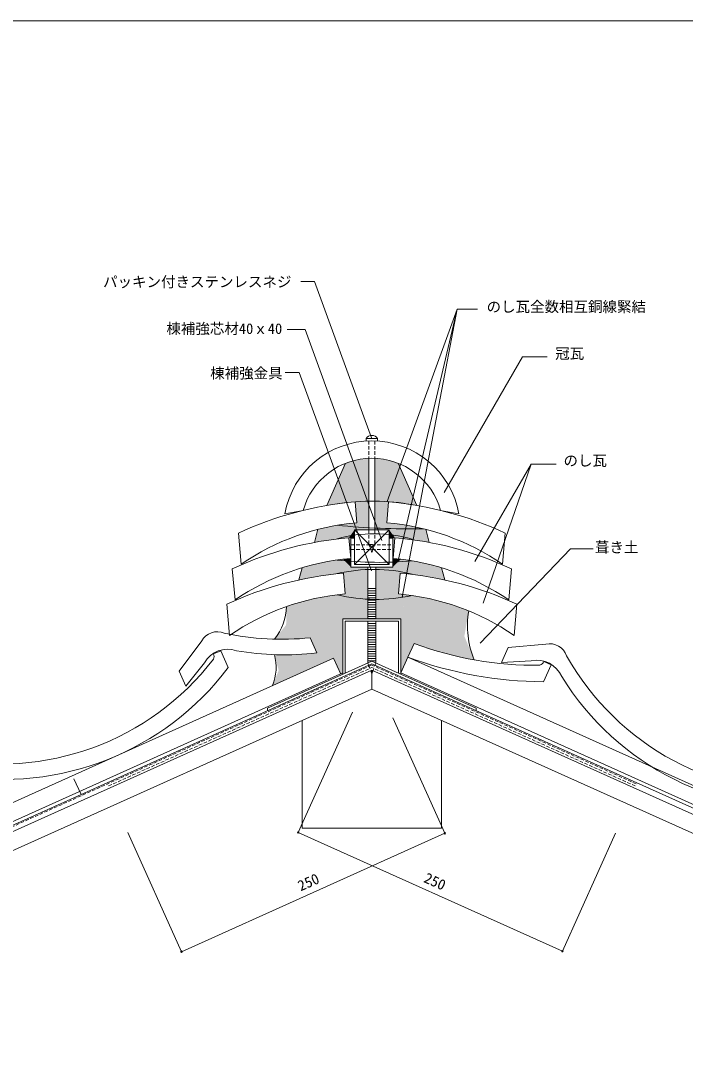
# Model space of a CAD drawing. Units: millimetres, scale not verified. Extents: x -203 to 197, y -138 to 132.
# Drawn here: x -88.6 to 26.1, y -47.2 to 131.6 of the extents above; entities that cross this region are included whole.
import ezdxf
from ezdxf.enums import TextEntityAlignment as Align

# ---------------------------------------------------------------- set-up
doc = ezdxf.new("R2010")
doc.units = ezdxf.units.MM
doc.header["$LTSCALE"] = 0.5
doc.header["$PDMODE"] = 32
doc.header["$PDSIZE"] = 0.25
doc.linetypes.add('DASHED1', pattern=[1.8, 1.2, -0.6])
doc.linetypes.add('DASHED2', pattern=[3, 2, -1])
for name, color, linetype, lineweight in [('0-0', 5, 'Continuous', 18), ('1-0', 7, 'Continuous', 18), ('1-1', 3, 'DASHED1', 18), ('1-2', 3, 'Continuous', 18), ('1-3', 7, 'Continuous', 18), ('1-4', 7, 'Continuous', 18), ('1-6', 3, 'Continuous', 18), ('1-7', 8, 'Continuous', 18)]:
    doc.layers.add(name, color=color, linetype=linetype, lineweight=lineweight)
doc.styles.add('ＭＳ ゴシック', font='')
doc.styles.get('ＭＳ ゴシック').set_extended_font_data('MS Gothic')

msp = doc.modelspace()

# ---------------------------------------------------------------- linework, layer by layer
at = {"layer": '0-0'}
msp.add_line((-203.2432, 131.6351), (196.7568, 131.6351), dxfattribs=at)
at = {"layer": '1-0'}
for p, q in [((-167.371, -42.1123), (-28.0071, 20.6015)), ((-28.0071, 21.2594), (-28.0071, 21.2594)), ((112.8619, -42.7896), (-28.0071, 20.6015)), ((-167.371, -43.2089), (-28.0071, 19.5049)), ((-167.371, -41.4543), (-33.0071, 19.0095)), ((112.8619, -43.8861), (-28.0071, 19.5049)), ((112.8619, -42.1316), (-23.0071, 19.0094)), ((-167.371, -46.4986), (-28.0071, 16.2151)), ((112.8619, -47.1759), (-28.0071, 16.2151))]:
    msp.add_line(p, q, dxfattribs=at)
at = {"layer": '1-1'}
for p, q in [((-167.371, -42.3316), (-28.0071, 20.3822)), ((-73.4376, -0.5002), (-28.0071, 19.9435)), ((17.589, -0.1361), (-28.0071, 20.3822)), ((17.4248, -0.5008), (-28.0071, 19.9435))]:
    msp.add_line(p, q, dxfattribs=at)
at = {"layer": '1-2'}
for p, q in [((-30.9053, 48.5454), (-30.5915, 44.9591)), ((-25.1089, 48.5454), (-25.4227, 44.9591)), ((-43.0071, 46.4842), (-39.8561, 47.0842)), ((-16.158, 47.0842), (-13.0071, 46.4842)), ((-51.0135, 43.1724), (-50.5429, 37.793)), ((-5.0007, 43.1724), (-5.4713, 37.793)), ((-31.9729, 42.3693), (-31.6591, 38.783)), ((-24.0413, 42.3693), (-24.3551, 38.783)), ((-52.0811, 36.9963), (-51.6104, 31.6169)), ((-32.9055, 36.2543), (-32.5917, 32.668)), ((-23.1087, 36.2543), (-23.4225, 32.668)), ((-3.9331, 36.9963), (-4.4037, 31.6169)), ((-53.0137, 30.8813), (-52.543, 25.5019)), ((-3.0005, 30.8813), (-3.4711, 25.5019))]:
    msp.add_line(p, q, dxfattribs=at)
for centre, radius, start, end in [((-28.0071, 43.8557), 15.2286, 9.93945, 170.06055), ((-28.0071, 43.7842), 12.3, 15.56273, 164.43727), ((-25.6613, -11.3936), 60.168, 95, 114.92029), ((-30.3529, -11.3936), 60.168, 65.07971, 85), ((-26.9648, 3.5055), 41.612, 95, 124.51465), ((-29.0494, 3.5055), 41.612, 55.48535, 85), ((-26.7289, -17.5697), 60.168, 95, 114.92029), ((-29.2853, -17.5697), 60.168, 65.07971, 85), ((-28.0324, -2.6706), 41.612, 95, 124.51465), ((-27.9818, -2.6706), 41.612, 55.48535, 85), ((-27.6615, -23.6847), 60.168, 95, 114.92029), ((-28.3527, -23.6847), 60.168, 65.07971, 85), ((-28.965, -8.7857), 41.612, 95, 124.51465), ((-27.0492, -8.7857), 41.612, 55.48535, 85)]:
    msp.add_arc(centre, radius, start, end, dxfattribs=at)
at = {"layer": '1-3'}
for p, q in [((-13.2919, 81.8444), (-23.5425, 38.1927)), ((-13.2919, 81.8444), (-22.7568, 32.0724)), ((-39.5279, 78.3319), (-26.2617, 41.8834)), ((-15.546, 50.154), (-2.0043, 73.6089)), ((-2.0043, 73.6089), (2.2166, 73.6089)), ((-28.5071, 56.074), (-28.5071, 43.7123)), ((-27.5071, 43.7123), (-27.5071, 56.074)), ((-0.5109, 55.0612), (3.8164, 55.0612)), ((-22.7291, 32.2178), (-22.767, 32.0186))]:
    msp.add_line(p, q, dxfattribs=at)
msp.add_lwpolyline([(-10.2167, 38.2502), (-0.5109, 55.0612), (-8.7751, 31.0422)], dxfattribs=at)
at = {"layer": '1-4'}
for p, q in [((-37.9056, 86.582), (-40.2697, 86.582)), ((-28.0835, 59.5959), (-37.9056, 86.582)), ((-25.3905, 48.6036), (-13.2919, 81.8444)), ((-13.2919, 81.8444), (-9.7798, 81.8444)), ((-39.5279, 78.3319), (-42.5973, 78.3319)), ((-40.5591, 70.9072), (-42.9573, 70.9072)), ((-28.0835, 36.6308), (-40.5591, 70.9072)), ((-29.0071, 59.4995), (-27.0071, 59.4995)), ((-29.0071, 59.0514), (-29.0071, 59.4995)), ((-28.1339, 60.0325), (-27.8674, 60.0325)), ((-27.0071, 59.0514), (-27.0071, 59.4995)), ((-31.0071, 43.7123), (-25.0071, 37.7123)), ((-25.0071, 43.7123), (-31.0071, 37.7123)), ((-31.6071, 37.3048), (-31.6071, 42.2965)), ((-31.6071, 42.2965), (-31.0071, 42.2965)), ((-25.0071, 42.2965), (-24.4071, 42.2965)), ((-24.4071, 42.2965), (-24.4071, 37.3048)), ((-31.6071, 37.3048), (-24.4071, 37.3048)), ((-28.7071, 37.3048), (-28.7071, 28.33)), ((-27.3071, 37.3048), (-27.3071, 28.33)), ((-28.7071, 33.5896), (-27.3071, 33.5896)), ((-28.7071, 33.1896), (-27.3071, 33.1896)), ((-28.7071, 32.7896), (-27.3071, 32.7896)), ((-28.7071, 32.3896), (-27.3071, 32.3896)), ((-28.7071, 31.9896), (-27.3071, 31.9896)), ((-28.7071, 31.5896), (-27.3071, 31.5896)), ((-28.7071, 31.1896), (-27.3071, 31.1896)), ((-28.7071, 30.7896), (-27.3071, 30.7896)), ((-28.7071, 30.3896), (-27.3071, 30.3896)), ((-28.7071, 29.9896), (-27.3071, 29.9896)), ((-28.7071, 29.5896), (-27.3071, 29.5896)), ((-28.7071, 29.1896), (-27.3071, 29.1896)), ((-28.7071, 28.7896), (-27.3071, 28.7896)), ((-33.0071, 28.33), (-23.0071, 28.33)), ((-33.0071, 28.33), (-33.0071, 18.7901)), ((-32.6071, 27.93), (-32.6071, 18.9701)), ((-32.6071, 27.93), (-23.4071, 27.93)), ((-28.7071, 28.3896), (-27.3071, 28.3896)), ((-28.7071, 27.93), (-28.7071, 20.7251)), ((-28.7071, 27.53), (-27.3071, 27.53)), ((-28.7071, 27.13), (-27.3071, 27.13)), ((-27.3071, 27.93), (-27.3071, 20.7252)), ((-23.0071, 28.33), (-23.0071, 18.7902)), ((-28.7071, 26.73), (-27.3071, 26.73)), ((-28.7071, 26.33), (-27.3071, 26.33)), ((-28.7071, 25.93), (-27.3071, 25.93)), ((-28.7071, 25.53), (-27.3071, 25.53)), ((-28.7071, 25.13), (-27.3071, 25.13)), ((-28.7071, 24.73), (-27.3071, 24.73)), ((-28.7071, 24.33), (-27.3071, 24.33)), ((-28.7071, 23.93), (-27.3071, 23.93)), ((-28.7071, 23.53), (-27.3071, 23.53)), ((-28.7071, 23.13), (-27.3071, 23.13)), ((-28.7071, 22.73), (-27.3071, 22.73)), ((-28.7071, 22.33), (-27.3071, 22.33)), ((-28.7071, 21.93), (-27.3071, 21.93)), ((-28.7071, 21.53), (-27.3071, 21.53)), ((-46.0071, 12.9401), (-28.0071, 21.0401)), ((-28.7071, 21.13), (-27.3071, 21.13)), ((-10.0071, 12.9402), (-28.0071, 21.0401)), ((-46.0071, 12.9401), (-46.0071, 12.5015)), ((-10.0071, 12.9402), (-10.0071, 12.5015))]:
    msp.add_line(p, q, dxfattribs=at)
at = {"layer": '1-4', "linetype": 'DASHED1'}
for p, q in [((-28.5071, 59.0842), (-28.5071, 56.074)), ((-27.5071, 59.0842), (-27.5071, 56.074)), ((-28.5071, 43.7123), (-28.5071, 41.2207)), ((-27.5071, 43.7123), (-27.5071, 41.2123)), ((-28.5071, 41.2207), (-27.4988, 41.2207)), ((-31.6071, 41.1123), (-24.4071, 41.1123)), ((-31.6071, 40.3123), (-24.4071, 40.3123))]:
    msp.add_line(p, q, dxfattribs=at)
at = {"layer": '1-4'}
msp.add_lwpolyline([(-31.0071, 37.7123), (-31.0071, 43.7123), (-25.0071, 43.7123), (-25.0071, 37.7123)], close=True, dxfattribs=at)
at = {"layer": '1-4', "linetype": 'DASHED1'}
msp.add_lwpolyline([(-28.5154, 41.2207), (-28.0071, 39.8123), (-27.5071, 41.2123)], dxfattribs=at)
at = {"layer": '1-4'}
msp.add_lwpolyline([(-32.6071, 27.93), (-23.4071, 27.93), (-23.4071, 18.9702)], dxfattribs=at)
at = {"layer": '1-4', "linetype": 'DASHED2'}
msp.add_lwpolyline([(-28.7071, 20.7251), (-28.0071, 18.8549), (-27.3071, 20.7252)], dxfattribs=at)
at = {"layer": '1-4'}
msp.add_arc((-28.0071, 58.8462), 1.1945, 33.15562, 146.84438, dxfattribs=at)
at = {"layer": '1-4', "color": 3}
for centre, radius, start, end in [((-27.9275, 11.2497), 37.44, 79.32823, 99.34517), ((-21.7507, 164.3172), 120.4253, 264.15857, 271.24249), ((-27.6821, 19.1068), 23.9354, 73.94615, 105.32263), ((-26.7863, 103.8903), 65.7776, 263.6976, 274.99164), ((-27.7042, 9.6106), 27.2853, 75.91273, 103.35596), ((-27.2619, 60.4606), 28.7435, 256.42796, 282.45454)]:
    msp.add_arc(centre, radius, start, end, dxfattribs=at)
at = {"layer": '1-6'}
for p, q in [((-38.6375, 25.0949), (-37.4752, 22.4791)), ((-21.776, 21.7452), (-20.6876, 24.1191)), ((-4.4812, 23.3951), (-5.6374, 20.845)), ((2.016, 23.9904), (-4.4812, 23.3951)), ((-55.3417, 22.2974), (-54.0719, 22.8616)), ((-54.0719, 22.8616), (-52.7802, 19.9544)), ((-54.0719, 22.8616), (-52.7802, 19.9544)), ((-56.8899, 20.7625), (-60.1068, 16.7413)), ((-0.4949, 21.1142), (-5.6374, 20.845)), ((2.9464, 20.4038), (1.6328, 17.5064))]:
    msp.add_line(p, q, dxfattribs=at)
at = {"layer": '1-6', "color": 7}
for p, q in [((-167.371, -38.1646), (-34.627, 21.5702)), ((-34.627, 21.5702), (-33.3854, 18.8109)), ((-21.776, 21.7452), (-23.0071, 19.0094)), ((112.8619, -38.8418), (-21.776, 21.7452)), ((-35.3272, 17.3075), (-39.7044, 15.3377)), ((-40.7157, -8.5171), (-31.3703, 12.2505)), ((-15.4262, -8.672), (-24.4064, 11.284)), ((-16.0071, 10.8151), (-16.0071, -7.7849)), ((-79.4186, 0.7561), (-78.1875, -1.9797)), ((-79.4186, 0.7561), (-78.1875, -1.9797)), ((-60.8566, -29.1157), (-70.1184, -8.5341)), ((-60.8566, -29.1157), (-15.4262, -8.672)), ((-40.7157, -8.5171), (4.8804, -29.0353)), ((4.8804, -29.0353), (14.0505, -8.6573))]:
    msp.add_line(p, q, dxfattribs=at)
for points in [[(10.1567, 40.4313), (6.2628, 40.4313), (-9.3128, 24.1726)], [(-16.0071, -7.7849), (-40.0071, -7.7849), (-40.0071, 10.8151)]]:
    msp.add_lwpolyline(points, dxfattribs=at)
at = {"layer": '1-6'}
for points in [[(-57.37, 24.5501), (-61.2437, 19.3), (-60.1068, 16.7413)], [(1.6809, 20.9775), (2.9464, 20.4038), (1.6328, 17.5064)]]:
    msp.add_lwpolyline(points, dxfattribs=at)
for centre, radius, start, end in [((-54.6945, 23.0596), 3.0627, 66.64658, 150.87677), ((-43.649, 71.5451), 46.7198, 257.85219, 276.15786), ((-0.2017, 78.0866), 57.7249, 249.21337, 271.17848), ((2.6806, 21.0007), 3.0627, 18.30183, 102.53203), ((-52.8648, 18.4818), 4.6263, 71.07908, 150.4632), ((-56.28, 21.8483), 1.0402, 333.03788, 25.5705), ((-43.1099, 70.6945), 48.5435, 260.20919, 276.66559), ((1.8561, 85.4975), 67.9914, 249.6609, 269.8118), ((45.923, 44.6429), 46.2741, 209.3494, 274.13066), ((-92.0524, 49.5623), 46.2741, 257.69414, 322.47541), ((-91.5443, 49.1746), 48.5435, 260.20919, 322.99105), ((0.4764, 16.591), 4.6263, 22.73433, 102.11845), ((0.7217, 21.3802), 1.0402, 284.69313, 337.22575), ((45.9711, 44.0055), 48.5435, 211.86444, 274.6463)]:
    msp.add_arc(centre, radius, start, end, dxfattribs=at)
at = {"layer": '1-6', "color": 7}
for p in [(-40.7157, -8.5171), (-15.4262, -8.672), (-60.8566, -29.1157), (4.8804, -29.0353)]:
    msp.add_point(p, dxfattribs=at)
at = {"layer": '1-7', "color": 3}
for p, q in [((-35.7583, 47.9211), (-32.5449, 55.2166)), ((-20.2561, 47.9212), (-23.4696, 55.2166)), ((-37.3029, 43.8128), (-37.8834, 41.5553)), ((-18.7115, 43.8129), (-18.131, 41.5554)), ((-40.0366, 37.1723), (-40.5911, 35.0776)), ((-15.9777, 37.1724), (-15.4232, 35.0777))]:
    msp.add_line(p, q, dxfattribs=at)
at = {"layer": '1-7', "color": 7}
msp.add_line((-28.0071, 19.5049), (-28.0071, 16.2151), dxfattribs=at)
msp.add_line((-28.0071, 19.5049), (-28.0071, 16.2151), dxfattribs=at)
at = {"layer": '1-7', "color": 1}
for centre, radius, start, end in [((-52.1234, 30.739), 9.4136, 321.19038, 358.48191), ((3.7747, 27.1492), 15.2911, 170.28429, 202.65899), ((-53.0059, 19.979), 8.4796, 338.31339, 15.05164)]:
    msp.add_arc(centre, radius, start, end, dxfattribs=at)
at = {"layer": '1-7'}
for points in [[(-28.5071, 43.7123), (-31.6922, 55.5239), (-32.5449, 55.2166)], [(-28.5071, 43.7123), (-30.8885, 55.7472), (-31.6922, 55.5239)], [(-28.5071, 43.7123), (-30.1146, 55.896), (-30.8885, 55.7472)], [(-28.5071, 43.7123), (-28.5071, 56.074), (-30.1146, 55.896)], [(-27.5073, 43.7123), (-27.5074, 56.074), (-25.8999, 55.896)], [(-27.5073, 43.7123), (-25.8999, 55.896), (-25.126, 55.7472)], [(-27.5073, 43.7123), (-25.126, 55.7472), (-24.3223, 55.524)], [(-27.5073, 43.7123), (-24.3223, 55.524), (-23.4696, 55.2166)], [(-32.5449, 55.2166), (-35.7583, 47.9211), (-34.2073, 48.1719)], [(-32.5449, 55.2166), (-34.2073, 48.1719), (-32.8381, 48.3207)], [(-32.5449, 55.2166), (-32.8381, 48.3207), (-31.9154, 48.4398)], [(-32.5449, 55.2166), (-31.9154, 48.4398), (-30.9053, 48.5454)], [(-28.5071, 43.7123), (-32.5449, 55.2166), (-30.9053, 48.5454)], [(-27.5073, 43.7123), (-23.4696, 55.2166), (-25.1091, 48.5454)], [(-23.4696, 55.2166), (-24.099, 48.4398), (-25.1091, 48.5454)], [(-23.4696, 55.2166), (-23.1763, 48.3208), (-24.099, 48.4398)], [(-23.4696, 55.2166), (-20.2561, 47.9212), (-21.8071, 48.172)], [(-23.4696, 55.2166), (-21.8071, 48.172), (-23.1763, 48.3208)], [(-28.5071, 43.7123), (-30.9053, 48.5454), (-30.5915, 44.9591)], [(-27.5073, 43.7123), (-25.1091, 48.5454), (-25.4229, 44.9591)], [(-31.4094, 44.868), (-37.3029, 43.8128), (-37.8834, 41.5553)], [(-31.4094, 44.868), (-37.8834, 41.5553), (-36.8118, 41.7426)], [(-31.4094, 44.868), (-36.1569, 44.0792), (-37.3029, 43.8128)], [(-31.4094, 44.868), (-36.8118, 41.7426), (-35.6063, 41.9361)], [(-31.4094, 44.868), (-34.877, 44.3471), (-36.1569, 44.0792)], [(-31.4094, 44.868), (-35.6063, 41.9361), (-34.5794, 42.0552)], [(-31.4094, 44.868), (-33.4632, 44.6001), (-34.877, 44.3471)], [(-31.4094, 44.868), (-34.5794, 42.0552), (-33.4185, 42.2189)], [(-31.4094, 44.868), (-32.2279, 44.7638), (-33.4632, 44.6001)], [(-31.4094, 44.868), (-33.4185, 42.2189), (-31.9729, 42.3693)], [(-31.4094, 44.868), (-31.9729, 42.3693), (-31.0071, 43.7123)], [(-28.5071, 43.7123), (-30.5915, 44.9591), (-31.4094, 44.868)], [(-31.4094, 44.868), (-31.0071, 43.7123), (-28.5071, 43.7123)], [(-27.5073, 43.7123), (-25.4229, 44.9591), (-24.605, 44.868)], [(-24.605, 44.868), (-25.0073, 43.7123), (-27.5073, 43.7123)], [(-24.605, 44.868), (-24.0415, 42.3694), (-25.0073, 43.7123)], [(-24.605, 44.868), (-23.7864, 44.7638), (-22.5512, 44.6001)], [(-24.605, 44.868), (-22.5512, 44.6001), (-21.1373, 44.3471)], [(-24.605, 44.868), (-21.1373, 44.3471), (-19.8574, 44.0793)], [(-24.605, 44.868), (-19.8574, 44.0793), (-18.7115, 43.8129)], [(-24.605, 44.868), (-18.7115, 43.8129), (-18.131, 41.5554)], [(-24.605, 44.868), (-18.131, 41.5554), (-19.2026, 41.7427)], [(-24.605, 44.868), (-19.2026, 41.7427), (-20.4081, 41.9362)], [(-24.605, 44.868), (-20.4081, 41.9362), (-21.435, 42.0552)], [(-24.605, 44.868), (-21.435, 42.0552), (-22.5958, 42.2189)], [(-24.605, 44.868), (-22.5958, 42.2189), (-24.0415, 42.3694)], [(-31.9729, 42.3693), (-31.0071, 42.2965), (-31.0071, 43.7123)], [(-24.0415, 42.3694), (-25.0073, 42.2965), (-25.0073, 43.7123)], [(-31.9729, 42.3693), (-31.6591, 38.783), (-31.6071, 42.2965)], [(-31.9729, 42.3693), (-31.6071, 42.2965), (-31.0071, 42.2965)], [(-24.0415, 42.3694), (-24.4073, 42.2965), (-25.0073, 42.2965)], [(-24.0415, 42.3694), (-24.3552, 38.783), (-24.4073, 42.2965)], [(-31.6071, 37.3048), (-38.0394, 37.7057), (-39.1365, 37.4261)], [(-31.6071, 37.3048), (-36.8563, 37.9854), (-38.0394, 37.7057)], [(-31.6071, 37.3048), (-36.0604, 38.1575), (-36.8563, 37.9854)], [(-31.6071, 37.3048), (-35.1784, 38.308), (-36.0604, 38.1575)], [(-31.6071, 37.3048), (-34.0071, 38.5102), (-35.1784, 38.308)], [(-31.6071, 37.3048), (-32.9627, 38.6092), (-34.0071, 38.5102)], [(-31.6071, 37.3048), (-31.6591, 38.783), (-32.9627, 38.6092)], [(-24.4072, 37.3048), (-24.3552, 38.7831), (-23.0516, 38.6092)], [(-24.4072, 37.3048), (-23.0516, 38.6092), (-22.0072, 38.5102)], [(-24.4072, 37.3048), (-22.0072, 38.5102), (-20.8359, 38.3081)], [(-24.4072, 37.3048), (-20.8359, 38.3081), (-19.954, 38.1575)], [(-24.4072, 37.3048), (-19.954, 38.1575), (-19.158, 37.9854)], [(-24.4072, 37.3048), (-19.158, 37.9854), (-17.9749, 37.7058)], [(-24.4072, 37.3048), (-17.9749, 37.7058), (-16.8778, 37.4261)], [(-31.6071, 37.3048), (-40.0366, 37.1723), (-40.5911, 35.0776)], [(-31.6071, 37.3048), (-40.5911, 35.0776), (-39.4162, 35.3179)], [(-31.6071, 37.3048), (-39.1365, 37.4261), (-40.0366, 37.1723)], [(-31.6071, 37.3048), (-39.4162, 35.3179), (-37.6952, 35.6406)], [(-31.6071, 37.3048), (-37.6952, 35.6406), (-35.8883, 35.8772)], [(-31.6071, 37.3048), (-35.8883, 35.8772), (-34.404, 36.0923)], [(-31.6071, 37.3048), (-34.404, 36.0923), (-32.9055, 36.2543)], [(-31.6071, 37.3048), (-32.9055, 36.2543), (-32.5917, 32.668)], [(-28.7071, 28.33), (-31.6071, 37.3048), (-32.5917, 32.668)], [(-28.7071, 28.33), (-28.7071, 37.3048), (-31.6071, 37.3048)], [(-27.3072, 28.33), (-27.3072, 37.3048), (-24.4072, 37.3048)], [(-27.3072, 28.33), (-24.4072, 37.3048), (-23.4226, 32.6681)], [(-24.4072, 37.3048), (-16.8778, 37.4261), (-15.9777, 37.1724)], [(-24.4072, 37.3048), (-15.9777, 37.1724), (-15.4232, 35.0777)], [(-24.4072, 37.3048), (-15.4232, 35.0777), (-16.5981, 35.318)], [(-24.4072, 37.3048), (-16.5981, 35.318), (-18.3191, 35.6407)], [(-24.4072, 37.3048), (-18.3191, 35.6407), (-20.126, 35.8773)], [(-24.4072, 37.3048), (-20.126, 35.8773), (-21.6103, 36.0924)], [(-24.4072, 37.3048), (-21.6103, 36.0924), (-23.1089, 36.2544)], [(-24.4072, 37.3048), (-23.1089, 36.2544), (-23.4226, 32.6681)], [(-42.7132, 30.4896), (-42.7973, 27.3143), (-34.0071, 32.5198), (-38.6375, 25.0949)], [(-34.0071, 32.5198), (-41.3522, 30.9081), (-42.7132, 30.4896)], [(-34.0071, 32.5198), (-39.8034, 31.4028), (-41.3522, 30.9081)], [(-34.0071, 32.5198), (-38.3836, 31.7255), (-39.8034, 31.4028)], [(-34.0071, 32.5198), (-38.6375, 25.0949), (-34.0071, 32.5198), (-34.627, 21.5702)], [(-34.0071, 32.5198), (-36.9639, 32.0482), (-38.3836, 31.7255)], [(-34.0071, 32.5198), (-35.5226, 32.3063), (-36.9639, 32.0482)], [(-34.0071, 32.5198), (-34.627, 21.5702), (-33.396, 18.8345)], [(-28.7071, 28.33), (-33.4144, 32.6075), (-34.0071, 32.5198)], [(-34.0071, 32.5198), (-33.396, 18.8345), (-33.0071, 28.33)], [(-34.0071, 32.5198), (-33.0071, 28.33), (-28.7071, 28.33)], [(-28.7071, 28.33), (-32.5917, 32.668), (-33.4144, 32.6075)], [(-27.3072, 28.33), (-23.4226, 32.6681), (-22.5998, 32.6075)], [(-27.3072, 28.33), (-22.5998, 32.6075), (-22.0072, 32.5198)], [(-22.0072, 32.5198), (-23.0072, 28.33), (-27.3072, 28.33)], [(-22.0057, 32.5196), (-23.0071, 28.33), (-23.0071, 19.0094)], [(-22.0057, 32.5196), (-23.0071, 19.0094), (-20.6876, 24.1191)], [(-22.0072, 32.5198), (-20.4917, 32.3064), (-19.0504, 32.0482)], [(-22.0057, 32.5196), (-20.6876, 24.1191), (-19.1472, 23.5438)], [(-22.0057, 32.5196), (-19.1472, 23.5438), (-17.2196, 22.9386)], [(-22.0057, 32.5196), (-17.2196, 22.9386), (-14.7765, 22.1989)], [(-22.0057, 32.5196), (-14.7765, 22.1989), (-12.4454, 21.661)], [(-22.0057, 32.5196), (-12.4454, 21.661), (-10.3362, 21.2583)], [(-22.0057, 32.5196), (-10.3362, 21.2583), (-12.0462, 25.3545)], [(-22.0057, 32.5196), (-12.0462, 25.3545), (-11.2972, 29.7297)], [(-22.0057, 32.5196), (-11.2972, 29.7297), (-13.1178, 30.38)], [(-22.0057, 32.5196), (-13.1178, 30.38), (-14.9109, 30.9852)], [(-22.0057, 32.5196), (-14.9109, 30.9852), (-16.1885, 31.3887)], [(-22.0057, 32.5196), (-16.1885, 31.3887), (-17.5782, 31.6801)], [(-22.0057, 32.5196), (-17.5782, 31.6801), (-19.0127, 32.0163)], [(-22.0057, 32.5196), (-19.0127, 32.0163), (-21.1271, 32.3794)], [(-42.7973, 27.3143), (-44.7881, 24.8392), (-43.9639, 24.8196)], [(-42.7973, 27.3143), (-43.9639, 24.8196), (-43.3257, 24.8285)], [(-42.7973, 27.3143), (-43.3257, 24.8285), (-42.5633, 24.8374)], [(-42.7973, 27.3143), (-42.5633, 24.8374), (-41.9251, 24.8551)], [(-42.7973, 27.3143), (-41.9251, 24.8551), (-41.2869, 24.8817)], [(-42.7973, 27.3143), (-41.2869, 24.8817), (-40.4713, 24.9438)], [(-42.7973, 27.3143), (-40.4713, 24.9438), (-39.7533, 25.0058)], [(-42.7973, 27.3143), (-39.7533, 25.0058), (-39.0885, 25.059)], [(-42.7973, 27.3143), (-39.0885, 25.059), (-38.6375, 25.0949)], [(-33.396, 18.8345), (-33.0071, 19.0095), (-33.0071, 28.33)], [(-38.6375, 25.0949), (-37.4752, 22.4791), (-34.627, 21.5702)], [(-44.086, 19.4619), (-45.1265, 16.8455), (-34.627, 21.5702)], [(-44.086, 19.4619), (-34.627, 21.5702), (-44.8172, 22.181)], [(-34.627, 21.5702), (-43.2246, 22.1642), (-44.8172, 22.181)], [(-34.627, 21.5702), (-41.8648, 22.1527), (-43.2246, 22.1642)], [(-34.627, 21.5702), (-40.7563, 22.2213), (-41.8648, 22.1527)], [(-34.627, 21.5702), (-39.3508, 22.3127), (-40.7563, 22.2213)], [(-34.627, 21.5702), (-38.3338, 22.4041), (-39.3508, 22.3127)], [(-34.627, 21.5702), (-37.4752, 22.4791), (-38.3338, 22.4041)]]:
    msp.add_solid(points, dxfattribs=at)

# ---------------------------------------------------------------- texts
at = {"layer": '1-3', "style": 'ＭＳ ゴシック'}
for s, p in [('冠瓦', (3.6332, 72.7099)), ('のし瓦', (5.0553, 54.2227))]:
    msp.add_text(s, height=1.833, dxfattribs=at).set_placement(p, align=Align.BOTTOM_LEFT)
at = {"layer": '1-4', "style": 'ＭＳ ゴシック'}
for s, p in [('パッキン付きステンレスネジ', (-74.3818, 85.0826)), ('のし瓦全数相互銅線緊結', (-8.2145, 80.7873)), ('棟補強芯材40ｘ40', (-63.4585, 76.998)), ('棟補強金具', (-55.9051, 69.3143)), ('葺き土', (10.4859, 39.2471))]:
    msp.add_text(s, height=1.833, dxfattribs=at).set_placement(p, align=Align.BOTTOM_LEFT)
at = {"layer": '1-6', "color": 7, "style": 'ＭＳ ゴシック'}
for rotation, p in [(24.228, (-40.0564, -19.2073)), (335.772, (-19.4223, -17.5508))]:
    msp.add_text('250', height=1.833, rotation=rotation, dxfattribs=at).set_placement(p, align=Align.BOTTOM_LEFT)

doc.saveas('drawing.dxf')
